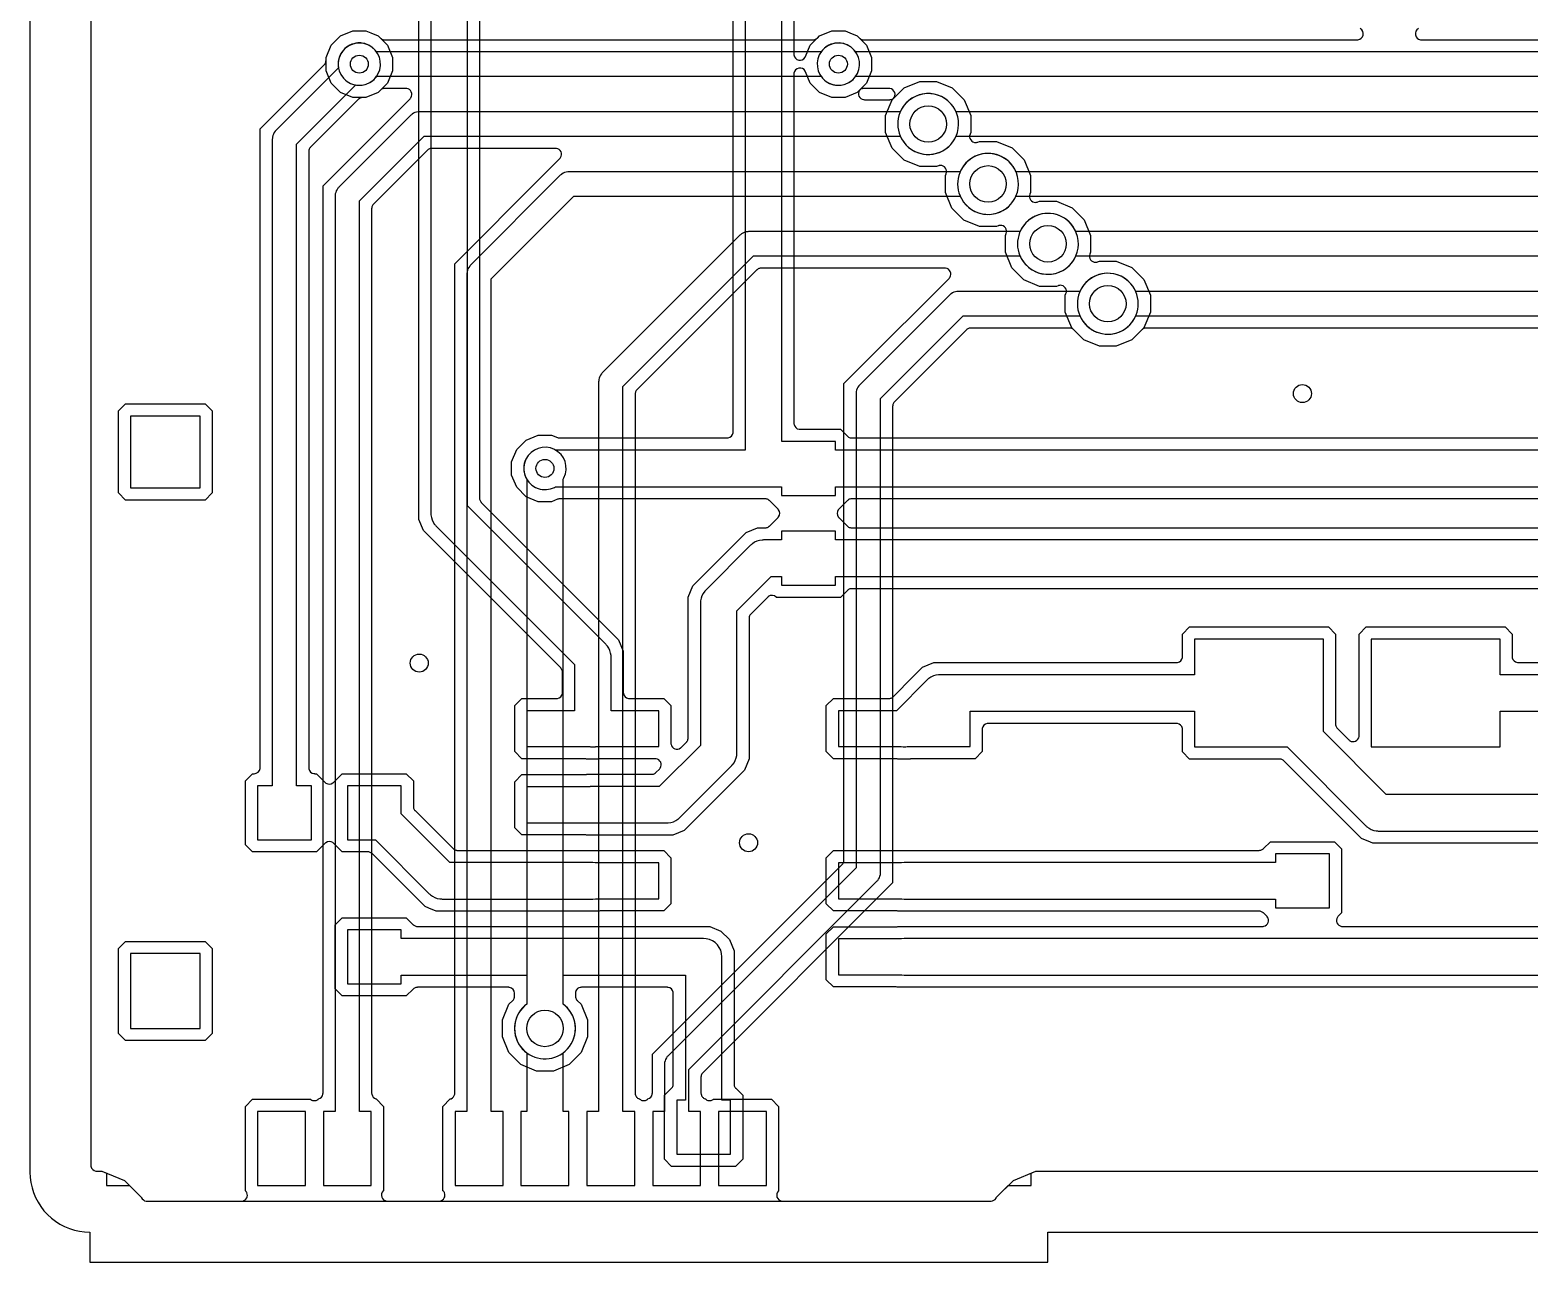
# Model space of a CAD drawing. Header units: millimetres. Extents: x -1 to 70, y 0 to 114.
# Drawn here: x 0 to 25.03, y -0.5 to 20.07 of the extents above; entities that cross this region are included whole.
import ezdxf

# ---------------------------------------------------------------- set-up
doc = ezdxf.new("R2010")
doc.units = ezdxf.units.MM

msp = doc.modelspace()

# ---------------------------------------------------------------- linework, layer by layer
at = {"layer": '16_copper'}
for points in [[(6.695, 75), (6.695, 12), (6.696, 11.988), (6.696, 11.976, 0.144215), (6.758, 11.815), (6.765, 11.807, 0.015626), (6.777, 11.793), (6.784, 11.784), (9.095, 9.474), (9.095, 8.705), (8.3, 8.705), (8.3, 8.105), (9.349, 8.105), (9.358, 8.103, 0.071736), (9.445, 8.104), (9.452, 8.105), (10.5, 8.105), (10.5, 8.705), (9.705, 8.705), (9.705, 9.6), (9.704, 9.612), (9.704, 9.624, 0.144215), (9.642, 9.785), (9.635, 9.793, 0.015626), (9.623, 9.807), (9.616, 9.816), (7.305, 12.126), (7.305, 74.695)], [(11.945, 70.5), (11.945, 21.178), (11.933, 21.157, 0.233164), (11.933, 20.843), (11.945, 20.822), (11.945, 13.055), (8.778, 13.055), (8.757, 13.067, 1), (8.443, 12.433), (8.486, 12.415, 0.198911), (8.757, 12.433), (8.778, 12.445), (12.55, 12.445), (12.55, 12.3), (13.45, 12.3), (13.45, 12.445), (33, 12.445)], [(32.874, 13.055), (13.45, 13.055), (13.45, 13.2), (12.555, 13.2), (12.555, 20.822), (12.567, 20.843, 0.233164), (12.567, 21.157), (12.555, 21.178), (12.555, 70.5)], [(35.498, 10.742), (13.721, 10.742), (13.714, 10.741), (13.706, 10.741, 0.125733), (13.661, 10.722), (13.654, 10.716), (13.653, 10.715), (13.652, 10.714), (13.65, 10.713), (13.534, 10.597), (12.466, 10.597), (12.461, 10.601, 0.373899), (12.33, 10.611), (12.327, 10.607, 0.009764), (12.324, 10.605), (12.32, 10.601), (12.037, 10.319), (12.033, 10.313), (12.028, 10.308, 0.125734), (12.009, 10.262), (12.008, 10.254), (12.008, 10.252), (12.008, 10.25), (12.008, 10.248), (12.008, 7.899), (11.931, 7.712), (10.923, 6.704), (10.736, 6.627), (9.296, 6.627), (9.293, 6.628), (9.282, 6.631), (9.282, 6.631), (9.281, 6.631), (9.267, 6.632), (8.216, 6.632), (8.097, 6.751), (8.097, 7.519), (8.216, 7.638), (9.267, 7.638), (9.268, 7.638), (9.268, 7.638, 0.059816), (9.293, 7.641), (9.297, 7.643), (10.383, 7.643), (10.39, 7.644), (10.398, 7.644, 0.125735), (10.443, 7.663), (10.45, 7.669), (10.451, 7.67), (10.452, 7.671), (10.454, 7.672), (10.513, 7.731), (10.519, 7.74), (10.526, 7.748, 0.546726), (10.456, 7.901), (10.454, 7.901), (10.452, 7.901), (10.45, 7.901), (10.442, 7.902), (9.533, 7.902), (9.532, 7.902), (9.532, 7.902, 0.059816), (9.507, 7.899), (9.503, 7.897), (9.296, 7.897), (9.293, 7.898), (9.282, 7.901), (9.282, 7.901), (9.281, 7.901), (9.267, 7.902), (8.216, 7.902), (8.097, 8.021), (8.097, 8.789), (8.216, 8.908), (8.792, 8.908), (8.801, 8.909), (8.81, 8.91, 0.323309), (8.891, 8.994), (8.891, 8.999, 0.009671), (8.892, 9.003), (8.892, 9.008), (8.892, 9.348), (8.891, 9.355), (8.891, 9.363, 0.125733), (8.872, 9.408), (8.866, 9.415), (8.865, 9.416), (8.864, 9.417), (8.863, 9.419), (6.569, 11.712), (6.492, 11.899), (6.492, 63.95)], [(7.508, 63.95), (7.508, 12.252), (7.509, 12.245), (7.509, 12.237, 0.125733), (7.528, 12.192), (7.534, 12.185), (7.535, 12.184), (7.536, 12.183), (7.537, 12.181), (9.831, 9.888), (9.908, 9.701), (9.908, 9.008), (9.909, 8.999), (9.91, 8.99, 0.323309), (9.994, 8.909), (9.999, 8.909, 0.009671), (10.003, 8.909), (10.008, 8.908), (10.584, 8.908), (10.703, 8.789), (10.703, 8.163), (10.705, 8.152), (10.706, 8.142, 0.54672), (10.863, 8.083), (10.865, 8.085), (10.866, 8.085), (10.868, 8.087), (10.874, 8.092), (10.963, 8.181), (10.967, 8.187), (10.972, 8.192, 0.125734), (10.991, 8.238), (10.992, 8.246), (10.992, 8.248), (10.992, 8.25), (10.992, 8.252), (10.992, 10.601), (11.069, 10.788), (11.962, 11.681), (12.149, 11.758), (12.279, 11.758), (12.286, 11.759), (12.294, 11.759, 0.125741), (12.339, 11.778), (12.346, 11.784), (12.347, 11.785), (12.348, 11.786), (12.35, 11.787), (12.492, 11.929), (12.497, 11.936), (12.503, 11.943, 0.323312), (12.501, 12.06), (12.498, 12.064, 0.009752), (12.495, 12.067), (12.492, 12.071), (12.35, 12.213), (12.344, 12.217), (12.339, 12.222, 0.125734), (12.293, 12.241), (12.285, 12.242), (12.283, 12.242), (12.282, 12.242), (12.279, 12.242), (8.847, 12.242), (8.847, 12.242), (8.847, 12.242, 0.062622), (8.822, 12.239), (8.809, 12.234), (8.711, 12.194), (8.489, 12.194), (8.285, 12.278), (8.128, 12.435), (8.044, 12.639), (8.044, 12.861), (8.128, 13.065), (8.285, 13.222), (8.489, 13.306), (8.711, 13.306), (8.809, 13.266), (8.809, 13.266), (8.809, 13.265), (8.822, 13.262), (8.833, 13.259), (8.833, 13.259), (8.833, 13.259), (8.847, 13.258), (11.642, 13.258), (11.651, 13.259), (11.66, 13.26, 0.323309), (11.741, 13.344), (11.741, 13.349, 0.009671), (11.742, 13.353), (11.742, 13.358), (11.742, 20.753)], [(1.016, 21.272), (1.016, 1.116), (1.017, 1.107), (1.018, 1.098, 0.323309), (1.102, 1.017), (1.107, 1.017, 0.009671), (1.111, 1.016), (1.116, 1.016), (1.202, 1.016), (1.576, 0.861), (1.862, 0.575), (1.862, 0.574, 0.255512), (1.939, 0.517), (1.953, 0.516), (16.047, 0.516), (16.049, 0.516), (16.051, 0.516, 0.227831), (16.133, 0.565), (16.138, 0.575), (16.424, 0.861), (16.798, 1.016), (32.402, 1.016)], [(12.758, 20.753), (12.758, 19.665), (12.759, 19.66), (12.759, 19.655, 0.722103), (12.944, 19.615), (12.95, 19.627), (13.028, 19.815), (13.185, 19.972), (13.389, 20.056), (13.611, 20.056), (13.69, 20.023), (13.69, 20.023), (13.69, 20.023), (13.815, 19.972), (13.851, 19.936, 0.162863), (13.908, 19.907), (13.916, 19.907), (13.918, 19.906), (13.92, 19.907), (13.922, 19.906), (22.165, 19.906), (22.171, 19.907), (22.176, 19.907, 0.722103), (22.216, 20.093)], [(23.187, 20.094, 0.722103), (23.221, 19.907), (23.235, 19.906), (27.79, 19.906)], [(27.916, 19.703), (13.789, 19.703), (13.766, 19.733, 1), (13.234, 19.267), (13.267, 19.234, 0.198913), (13.523, 19.147), (13.569, 19.153, 0.1651), (13.766, 19.267), (13.789, 19.297), (28, 19.297)], [(28.168, 15.094), (18.641, 15.094), (18.634, 15.093), (18.626, 15.093, 0.125733), (18.581, 15.073), (18.574, 15.068), (18.573, 15.067), (18.572, 15.066), (18.57, 15.064), (18.403, 14.897), (18.141, 14.789), (17.859, 14.789), (17.597, 14.897), (17.397, 15.097), (17.289, 15.359), (17.289, 15.641), (17.301, 15.67, 0.546734), (17.204, 15.808), (17.194, 15.806), (17.183, 15.805), (17.181, 15.804), (17.18, 15.804), (17.178, 15.803), (17.17, 15.801), (17.141, 15.789), (16.859, 15.789), (16.597, 15.897), (16.397, 16.097), (16.289, 16.359), (16.289, 16.641), (16.301, 16.67, 0.546722), (16.204, 16.808), (16.194, 16.806), (16.183, 16.805), (16.181, 16.804), (16.18, 16.804), (16.178, 16.803), (16.17, 16.801), (16.141, 16.789), (15.859, 16.789), (15.597, 16.897), (15.397, 17.097), (15.289, 17.359), (15.289, 17.641), (15.301, 17.67, 0.546723), (15.204, 17.808), (15.194, 17.806), (15.183, 17.805), (15.181, 17.804), (15.18, 17.804), (15.178, 17.803), (15.17, 17.801), (15.141, 17.789), (14.859, 17.789), (14.597, 17.897), (14.397, 18.097), (14.289, 18.359), (14.289, 18.641), (14.397, 18.903), (14.417, 18.923, 0.61883), (14.36, 19.093), (14.358, 19.093), (14.357, 19.093), (14.355, 19.093), (14.346, 19.094), (13.922, 19.094), (13.915, 19.093), (13.907, 19.093, 0.125736), (13.862, 19.073), (13.855, 19.068), (13.854, 19.067), (13.853, 19.066), (13.851, 19.064), (13.815, 19.028), (13.611, 18.944), (13.389, 18.944), (13.185, 19.028), (13.028, 19.185), (12.95, 19.373), (12.948, 19.378), (12.946, 19.383, 0.722103), (12.759, 19.349), (12.758, 19.335), (12.758, 13.503), (12.759, 13.494), (12.76, 13.485, 0.323309), (12.844, 13.404), (12.849, 13.404, 0.009671), (12.853, 13.404), (12.858, 13.403), (13.534, 13.403), (13.65, 13.287), (13.656, 13.283), (13.661, 13.278, 0.125734), (13.707, 13.259), (13.715, 13.258), (13.717, 13.258), (13.718, 13.258), (13.721, 13.258), (32.748, 13.258)], [(27.916, 18.703), (15.466, 18.703), (15.445, 18.746, 1), (14.555, 18.254), (14.585, 18.206, 0.257952), (15.029, 17.992), (15.085, 17.998, 0.228243), (15.445, 18.254), (15.466, 18.297), (28, 18.297)], [(27.916, 17.703), (16.466, 17.703), (16.445, 17.746, 1), (15.555, 17.254), (15.585, 17.206, 0.257952), (16.029, 16.992), (16.085, 16.998, 0.228243), (16.445, 17.254), (16.466, 17.297), (28, 17.297)], [(27.916, 16.703), (17.466, 16.703), (17.445, 16.746, 1), (16.555, 16.254), (16.585, 16.206, 0.257952), (17.029, 15.992), (17.085, 15.998, 0.228243), (17.445, 16.254), (17.466, 16.297), (28, 16.297)], [(27.916, 15.703), (18.466, 15.703), (18.445, 15.746, 1), (17.555, 15.254), (17.585, 15.206, 0.257952), (18.029, 14.992), (18.085, 14.998, 0.228243), (18.445, 15.254), (18.466, 15.297), (28, 15.297)], [(33.101, 12.242), (13.721, 12.242), (13.714, 12.241), (13.706, 12.241, 0.125733), (13.661, 12.222), (13.654, 12.216), (13.653, 12.215), (13.652, 12.214), (13.65, 12.213), (13.508, 12.071), (13.503, 12.064), (13.497, 12.057, 0.32331), (13.499, 11.94), (13.502, 11.936, 0.009764), (13.505, 11.933), (13.508, 11.929), (13.65, 11.787), (13.656, 11.783), (13.661, 11.778, 0.125734), (13.707, 11.759), (13.715, 11.758), (13.717, 11.758), (13.718, 11.758), (13.721, 11.758), (40.851, 11.758)], [(40.75, 11.555), (13.45, 11.555), (13.45, 11.7), (12.55, 11.7), (12.55, 11.555), (12.25, 11.555), (12.238, 11.554), (12.226, 11.554, 0.144215), (12.065, 11.492), (12.057, 11.485, 0.015626), (12.043, 11.473), (12.034, 11.466), (11.284, 10.716), (11.277, 10.706), (11.268, 10.698, 0.144213), (11.198, 10.541), (11.197, 10.53, 0.015609), (11.196, 10.511), (11.195, 10.5), (11.195, 8.126), (10.509, 7.44), (9.4, 7.44), (9.356, 7.437), (9.349, 7.435), (8.3, 7.435), (8.3, 6.835), (9.349, 6.835), (9.359, 6.833), (9.4, 6.83), (10.635, 6.83), (10.647, 6.831), (10.659, 6.831, 0.144215), (10.82, 6.893), (10.828, 6.9, 0.015626), (10.842, 6.912), (10.851, 6.919), (11.716, 7.784), (11.723, 7.794), (11.732, 7.802, 0.144213), (11.802, 7.959), (11.803, 7.97, 0.015609), (11.804, 7.989), (11.805, 8), (11.805, 10.374), (12.376, 10.945), (12.55, 10.945), (12.55, 10.8), (13.45, 10.8), (13.45, 10.945), (35.624, 10.945)], [(31.532, 6.492), (22.424, 6.492), (22.384, 6.508), (22.384, 6.508), (22.237, 6.569), (22.08, 6.726), (22.08, 6.726), (20.939, 7.868), (20.933, 7.872), (20.928, 7.877, 0.125734), (20.882, 7.896), (20.874, 7.896), (20.872, 7.897), (20.871, 7.897), (20.868, 7.897), (19.366, 7.897), (19.247, 8.016), (19.247, 8.392), (19.246, 8.401), (19.245, 8.41, 0.323309), (19.161, 8.491), (19.156, 8.491, 0.009671), (19.152, 8.492), (19.147, 8.492), (16.003, 8.492), (15.994, 8.491), (15.985, 8.49, 0.323309), (15.904, 8.406), (15.904, 8.401, 0.009671), (15.904, 8.397), (15.903, 8.392), (15.903, 8.021), (15.784, 7.902), (14.733, 7.902), (14.732, 7.902), (14.732, 7.902, 0.059816), (14.707, 7.899), (14.703, 7.897), (14.496, 7.897), (14.493, 7.898), (14.482, 7.901), (14.482, 7.901), (14.481, 7.901), (14.467, 7.902), (13.416, 7.902), (13.297, 8.021), (13.297, 8.789), (13.416, 8.908), (14.343, 8.908), (14.351, 8.909), (14.358, 8.909, 0.125738), (14.404, 8.928), (14.41, 8.934), (14.412, 8.935), (14.412, 8.936), (14.414, 8.937), (14.75, 9.274), (14.75, 9.274), (14.907, 9.431), (15.094, 9.508), (19.147, 9.508), (19.156, 9.509), (19.165, 9.51, 0.323309), (19.246, 9.594), (19.246, 9.599, 0.009671), (19.246, 9.603), (19.247, 9.608), (19.247, 9.984), (19.366, 10.103), (21.684, 10.103), (21.803, 9.984), (21.803, 8.482), (21.804, 8.474), (21.804, 8.467, 0.125733), (21.823, 8.421), (21.829, 8.415), (21.83, 8.413), (21.831, 8.413), (21.832, 8.411), (22.026, 8.217), (22.035, 8.211), (22.043, 8.204, 0.546726), (22.196, 8.274), (22.196, 8.276), (22.196, 8.278), (22.196, 8.28), (22.197, 8.288), (22.197, 9.984), (22.316, 10.103), (24.634, 10.103), (24.753, 9.984), (24.753, 9.608), (24.754, 9.599), (24.755, 9.59, 0.323309), (24.839, 9.509), (24.844, 9.509, 0.009671), (24.848, 9.508), (24.853, 9.508), (32.741, 9.508)], [(47.624, 7.305), (22.651, 7.305), (21.6, 8.356), (21.6, 9.9), (19.45, 9.9), (19.45, 9.305), (15.195, 9.305), (15.183, 9.304), (15.171, 9.304, 0.144215), (15.01, 9.242), (15.002, 9.235, 0.015626), (14.988, 9.223), (14.979, 9.216), (14.469, 8.705), (13.5, 8.705), (13.5, 8.105), (14.55, 8.105), (14.58, 8.101), (14.624, 8.101), (14.649, 8.105), (15.7, 8.105), (15.7, 8.695), (19.45, 8.695), (19.45, 8.1), (20.994, 8.1), (22.309, 6.784), (22.319, 6.777), (22.327, 6.768, 0.144213), (22.484, 6.698), (22.495, 6.697, 0.015609), (22.514, 6.696), (22.525, 6.695), (47.75, 6.695)], [(30.696, 4.087), (14.496, 4.087), (14.493, 4.088), (14.482, 4.091), (14.482, 4.091), (14.481, 4.091), (14.467, 4.092), (13.416, 4.092), (13.297, 4.211), (13.297, 4.979), (13.416, 5.098), (14.467, 5.098), (14.468, 5.098), (14.468, 5.098, 0.059816), (14.493, 5.101), (14.497, 5.103), (20.583, 5.103), (20.594, 5.104), (20.605, 5.105, 0.546728), (20.663, 5.263), (20.662, 5.265), (20.661, 5.266), (20.659, 5.267), (20.654, 5.274), (20.6, 5.328), (20.594, 5.332), (20.589, 5.337, 0.125734), (20.543, 5.356), (20.535, 5.357), (20.533, 5.357), (20.532, 5.357), (20.529, 5.357), (14.496, 5.357), (14.493, 5.358), (14.482, 5.361), (14.482, 5.361), (14.481, 5.361), (14.467, 5.362), (13.416, 5.362), (13.297, 5.481), (13.297, 6.249), (13.416, 6.368), (14.467, 6.368), (14.468, 6.368), (14.468, 6.368, 0.059816), (14.493, 6.371), (14.497, 6.373), (20.529, 6.373), (20.536, 6.374), (20.544, 6.374, 0.125733), (20.589, 6.393), (20.596, 6.399), (20.597, 6.4), (20.598, 6.401), (20.6, 6.402), (20.716, 6.518), (21.784, 6.518), (21.903, 6.399), (21.903, 5.331), (21.846, 5.274), (21.839, 5.265), (21.833, 5.257, 0.546726), (21.903, 5.104), (21.905, 5.104), (21.906, 5.104), (21.908, 5.104), (21.917, 5.103), (30.343, 5.103)]]:
    msp.add_lwpolyline(points, format="xyb", dxfattribs=at)
for points in [[(6.784, 5.357), (6.66, 5.408), (6.66, 5.408), (6.597, 5.434), (5.714, 6.318), (5.708, 6.322), (5.703, 6.327, 0.125734), (5.657, 6.346), (5.649, 6.346), (5.647, 6.347), (5.646, 6.347), (5.643, 6.347), (5.216, 6.347), (5.071, 6.492), (5.064, 6.497), (5.057, 6.503, 0.323312), (4.94, 6.501), (4.936, 6.498, 0.009752), (4.933, 6.495), (4.929, 6.492), (4.784, 6.347), (3.716, 6.347), (3.597, 6.466), (3.597, 7.534), (3.716, 7.653), (3.744, 7.653, 0.373881), (3.843, 7.739), (3.843, 7.744, 0.009671), (3.843, 7.748), (3.844, 7.753), (3.844, 18.418), (4.914, 19.489), (4.919, 19.495), (4.924, 19.5, 0.125734), (4.943, 19.546), (4.943, 19.554), (4.944, 19.556), (4.943, 19.557), (4.944, 19.56), (4.944, 19.611), (5.028, 19.815), (5.185, 19.972), (5.389, 20.056), (5.611, 20.056), (5.69, 20.023), (5.69, 20.023), (5.69, 20.023), (5.815, 19.972), (5.972, 19.815), (6.056, 19.611), (6.056, 19.389), (5.972, 19.185), (5.815, 19.028), (5.611, 18.944), (5.56, 18.944, 0.162857), (5.5, 18.923), (5.493, 18.918), (5.492, 18.917), (5.491, 18.916), (5.489, 18.914), (4.686, 18.111), (4.681, 18.105), (4.676, 18.1, 0.125734), (4.657, 18.054), (4.657, 18.046), (4.656, 18.044), (4.657, 18.043), (4.656, 18.04), (4.656, 7.753), (4.658, 7.744), (4.658, 7.735, 0.323309), (4.742, 7.654), (4.748, 7.654), (4.749, 7.653), (4.751, 7.654), (4.756, 7.653), (4.784, 7.653), (4.929, 7.508), (4.936, 7.503), (4.943, 7.497, 0.323317), (5.06, 7.499), (5.064, 7.502, 0.009764), (5.067, 7.505), (5.071, 7.508), (5.216, 7.653), (6.284, 7.653), (6.403, 7.534), (6.403, 7.107), (6.404, 7.099), (6.404, 7.092, 0.125733), (6.423, 7.046), (6.429, 7.04), (6.43, 7.038), (6.431, 7.038), (6.432, 7.036), (7.066, 6.402), (7.072, 6.398), (7.077, 6.393, 0.125734), (7.123, 6.374), (7.131, 6.373), (7.133, 6.373), (7.135, 6.373), (7.137, 6.373), (9.504, 6.373), (9.507, 6.372), (9.518, 6.369), (9.518, 6.369), (9.519, 6.369), (9.533, 6.368), (10.584, 6.368), (10.703, 6.249), (10.703, 5.481), (10.584, 5.362), (9.533, 5.362), (9.532, 5.362), (9.532, 5.362, 0.059816), (9.507, 5.359), (9.503, 5.357)], [(4.7, 7.45), (4.453, 7.45), (4.453, 18.166), (5.439, 19.152), (5.477, 19.147, 1), (5.523, 19.853), (5.477, 19.853, 0.414214), (5.147, 19.477), (5.152, 19.439), (4.106, 18.394), (4.1, 18.386), (4.093, 18.379, 0.132344), (4.049, 18.282), (4.049, 18.274, 0.018059), (4.048, 18.259), (4.047, 18.25), (4.047, 7.45), (3.8, 7.45), (3.8, 6.55), (4.7, 6.55)], [(24.55, 8.695), (34, 8.695), (34.044, 8.698, 0.930834), (34, 9.305), (24.55, 9.305), (24.55, 9.9), (22.4, 9.9), (22.4, 8.1), (24.55, 8.1)], [(9.444, 5.563), (9.451, 5.565), (10.5, 5.565), (10.5, 6.165), (9.451, 6.165), (9.441, 6.167), (9.4, 6.17), (7.011, 6.17), (6.2, 6.981), (6.2, 7.45), (5.3, 7.45), (5.3, 6.55), (5.769, 6.55), (6.669, 5.649), (6.679, 5.642), (6.687, 5.633, 0.144213), (6.844, 5.563), (6.855, 5.562, 0.015609), (6.874, 5.561), (6.885, 5.56), (9.4, 5.56)], [(10.716, 1.097), (10.597, 1.216), (10.597, 2.284), (10.713, 2.4), (10.717, 2.406), (10.722, 2.411, 0.125734), (10.741, 2.457), (10.742, 2.465), (10.742, 2.467), (10.742, 2.468), (10.742, 2.471), (10.742, 3.987), (10.741, 3.996), (10.74, 4.005, 0.323309), (10.656, 4.086), (10.651, 4.086, 0.009671), (10.647, 4.087), (10.642, 4.087), (9.208, 4.087), (9.199, 4.086), (9.19, 4.085, 0.255516), (9.115, 4.025), (9.115, 4.022), (9.113, 4.018, 0.034603), (9.109, 4.001), (9.109, 3.996, 0.00771), (9.108, 3.992), (9.108, 3.987), (9.108, 3.939, 0.162857), (9.128, 3.879), (9.134, 3.873), (9.135, 3.871), (9.136, 3.87), (9.137, 3.869), (9.203, 3.803), (9.311, 3.541), (9.311, 3.259), (9.203, 2.997), (9.003, 2.797), (8.741, 2.689), (8.459, 2.689), (8.197, 2.797), (7.997, 2.997), (7.889, 3.259), (7.889, 3.541), (7.997, 3.803), (8.063, 3.869), (8.067, 3.874), (8.072, 3.879, 0.062622), (8.085, 3.901), (8.086, 3.906), (8.088, 3.911, 0.028004), (8.091, 3.925), (8.092, 3.934), (8.092, 3.936), (8.092, 3.937), (8.092, 3.939), (8.092, 3.987, 0.373881), (8.006, 4.086), (8.001, 4.086, 0.009671), (7.997, 4.087), (7.992, 4.087), (6.471, 4.087), (6.464, 4.086), (6.456, 4.086, 0.125738), (6.411, 4.067), (6.404, 4.061), (6.403, 4.06), (6.402, 4.059), (6.4, 4.058), (6.284, 3.942), (5.216, 3.942), (5.097, 4.061), (5.097, 5.129), (5.216, 5.248), (6.284, 5.248), (6.4, 5.132), (6.406, 5.128), (6.411, 5.123, 0.125734), (6.457, 5.104), (6.465, 5.103), (6.467, 5.103), (6.468, 5.103), (6.471, 5.103), (11.351, 5.103), (11.538, 5.026), (11.681, 4.883), (11.758, 4.696), (11.758, 2.471), (11.759, 2.464), (11.759, 2.456, 0.125733), (11.778, 2.411), (11.784, 2.404), (11.785, 2.403), (11.786, 2.402), (11.787, 2.4), (11.903, 2.284), (11.903, 1.216), (11.784, 1.097)], [(6.2, 5.045), (5.3, 5.045), (5.3, 4.145), (6.2, 4.145), (6.2, 4.29), (8.295, 4.29), (8.295, 3.807), (8.261, 3.779, 1), (8.939, 3.021), (8.979, 3.061, 0.414214), (8.939, 3.779), (8.905, 3.807), (8.905, 4.29), (10.945, 4.29), (10.945, 2.2), (10.8, 2.2), (10.8, 1.3), (11.7, 1.3), (11.7, 2.2), (11.555, 2.2), (11.555, 4.595), (11.555, 4.596), (11.555, 4.596, 0.374196), (11.291, 4.897), (11.25, 4.9), (6.2, 4.9)]]:
    msp.add_lwpolyline(points, format="xyb", close=True, dxfattribs=at)
msp.add_lwpolyline([(21.7, 6.315), (20.8, 6.315), (20.8, 6.17), (14.6, 6.17), (14.556, 6.167), (14.549, 6.165), (13.5, 6.165), (13.5, 5.565), (14.549, 5.565), (14.559, 5.563), (14.6, 5.56), (20.8, 5.56), (20.8, 5.415), (21.7, 5.415)], close=True, dxfattribs=at)
msp.add_lwpolyline([(30.469, 4.9), (14.6, 4.9), (14.556, 4.897), (14.549, 4.895), (13.5, 4.895), (13.5, 4.295), (14.549, 4.295), (14.559, 4.293), (14.6, 4.29), (30.595, 4.29)], dxfattribs=at)
at = {"layer": '1_copper'}
msp.add_lwpolyline([(1.016, 21.272), (1.016, 1.116), (1.017, 1.107), (1.018, 1.098, 0.323309), (1.102, 1.017), (1.107, 1.017, 0.009671), (1.111, 1.016), (1.116, 1.016), (1.202, 1.016), (1.28, 0.984), (1.28, 0.775), (1.662, 0.775), (1.862, 0.575), (1.862, 0.574, 0.255512), (1.939, 0.517), (1.953, 0.516), (3.53, 0.516), (3.541, 0.517), (3.552, 0.518, 0.468073), (3.622, 0.655), (3.622, 0.656), (3.621, 0.658, 0.041329), (3.61, 0.676), (3.609, 0.678), (3.608, 0.679), (3.606, 0.68), (3.601, 0.687), (3.597, 0.691), (3.597, 2.099), (3.716, 2.218), (4.686, 2.218), (4.686, 2.218), (4.693, 2.212, 0.143492), (4.747, 2.194), (4.756, 2.195), (4.764, 2.195), (4.768, 2.196), (4.771, 2.196), (4.78, 2.199), (4.789, 2.202, 0.050307), (4.81, 2.214), (4.814, 2.217, 0.008376), (4.817, 2.22), (4.819, 2.222, 0.302408), (4.893, 2.304), (4.893, 2.309, 0.009671), (4.893, 2.313), (4.894, 2.318), (4.894, 17.468), (6.064, 18.639), (6.064, 18.639), (6.348, 18.923), (6.355, 18.931), (6.362, 18.94, 0.546726), (6.291, 19.093), (6.289, 19.093), (6.288, 19.093), (6.286, 19.093), (6.277, 19.094), (5.922, 19.094), (5.915, 19.093), (5.907, 19.093, 0.125733), (5.862, 19.073), (5.855, 19.068), (5.854, 19.067), (5.853, 19.066), (5.851, 19.064), (5.815, 19.028), (5.611, 18.944), (5.389, 18.944), (5.185, 19.028), (5.028, 19.185), (4.944, 19.389), (4.944, 19.611), (5.028, 19.815), (5.185, 19.972), (5.389, 20.056), (5.611, 20.056), (5.69, 20.023), (5.69, 20.023), (5.69, 20.023), (5.815, 19.972), (5.851, 19.936, 0.162857), (5.908, 19.907), (5.916, 19.907), (5.918, 19.906), (5.92, 19.907), (5.922, 19.906), (13.078, 19.906), (13.085, 19.907), (13.093, 19.907, 0.125733), (13.138, 19.927), (13.145, 19.932), (13.146, 19.933), (13.147, 19.934), (13.149, 19.936), (13.185, 19.972), (13.389, 20.056), (13.611, 20.056), (13.69, 20.023), (13.69, 20.023), (13.69, 20.023), (13.815, 19.972), (13.972, 19.815), (14.056, 19.611), (14.056, 19.389), (13.972, 19.185), (13.864, 19.077), (13.857, 19.069), (13.851, 19.06, 0.546726), (13.921, 18.907), (13.923, 18.907), (13.924, 18.907), (13.926, 18.907), (13.935, 18.906), (14.359, 18.906), (14.366, 18.907), (14.374, 18.907, 0.125733), (14.419, 18.927), (14.426, 18.932), (14.427, 18.933), (14.428, 18.934), (14.43, 18.936), (14.597, 19.103), (14.859, 19.211), (15.141, 19.211), (15.403, 19.103), (15.603, 18.903), (15.711, 18.641), (15.711, 18.359), (15.699, 18.33, 0.546722), (15.796, 18.192), (15.806, 18.194), (15.817, 18.195), (15.819, 18.196), (15.82, 18.196), (15.822, 18.197), (15.83, 18.199), (15.859, 18.211), (16.141, 18.211), (16.403, 18.103), (16.603, 17.903), (16.711, 17.641), (16.711, 17.359), (16.699, 17.33, 0.546722), (16.796, 17.192), (16.806, 17.194), (16.817, 17.195), (16.819, 17.196), (16.82, 17.196), (16.822, 17.197), (16.83, 17.199), (16.859, 17.211), (17.141, 17.211), (17.403, 17.103), (17.603, 16.903), (17.711, 16.641), (17.711, 16.359), (17.699, 16.33, 0.546721), (17.796, 16.192), (17.806, 16.194), (17.817, 16.195), (17.819, 16.196), (17.82, 16.196), (17.822, 16.197), (17.83, 16.199), (17.859, 16.211), (18.141, 16.211), (18.403, 16.103), (18.603, 15.903), (18.711, 15.641), (18.711, 15.359), (18.603, 15.097), (18.403, 14.897), (18.141, 14.789), (17.859, 14.789), (17.597, 14.897), (17.43, 15.064), (17.424, 15.069), (17.419, 15.074, 0.125734), (17.373, 15.093), (17.365, 15.093), (17.363, 15.094), (17.362, 15.093), (17.359, 15.094), (15.71, 15.094), (15.703, 15.093), (15.695, 15.093, 0.125733), (15.65, 15.073), (15.643, 15.068), (15.642, 15.067), (15.641, 15.066), (15.639, 15.064), (14.436, 13.861), (14.431, 13.855), (14.426, 13.85, 0.125734), (14.407, 13.804), (14.407, 13.796), (14.406, 13.794), (14.407, 13.793), (14.406, 13.79), (14.406, 5.832), (11.236, 2.661), (11.231, 2.655), (11.226, 2.65, 0.125734), (11.207, 2.604), (11.207, 2.596), (11.206, 2.594), (11.207, 2.593), (11.206, 2.59), (11.206, 2.318), (11.208, 2.309), (11.208, 2.3, 0.114073), (11.231, 2.253), (11.233, 2.25), (11.24, 2.244), (11.247, 2.238, 0.064836), (11.275, 2.223), (11.28, 2.222), (11.286, 2.218), (11.293, 2.212, 0.143492), (11.347, 2.194), (11.356, 2.195), (11.365, 2.195, 0.103029), (11.41, 2.214), (11.414, 2.217), (11.415, 2.218), (12.384, 2.218), (12.503, 2.099), (12.503, 0.691), (12.499, 0.687, 0.61883), (12.556, 0.517), (12.558, 0.517), (12.559, 0.517), (12.561, 0.517), (12.57, 0.516), (16.047, 0.516), (16.049, 0.516), (16.051, 0.516, 0.227831), (16.133, 0.565), (16.138, 0.575), (16.338, 0.775), (16.72, 0.775), (16.72, 0.984), (16.798, 1.016), (32.402, 1.016)], format="xyb", dxfattribs=at)
for points in [[(5.569, 19.153, 0.1651), (5.766, 19.267), (5.789, 19.297), (13.211, 19.297), (13.234, 19.267, 1), (13.766, 19.733), (13.733, 19.766, 0.414214), (13.234, 19.733), (13.211, 19.703), (5.789, 19.703), (5.766, 19.733, 1), (5.234, 19.267), (5.267, 19.234, 0.198913), (5.523, 19.147)], [(5.7, 2.015), (5.503, 2.015), (5.503, 17.216), (6.584, 18.297), (14.534, 18.297), (14.555, 18.254, 1), (15.445, 18.746), (15.415, 18.794, 0.55268), (14.555, 18.746), (14.534, 18.703), (6.5, 18.703), (6.49, 18.702), (6.48, 18.702, 0.132342), (6.381, 18.665), (6.375, 18.659, 0.018024), (6.363, 18.65), (6.356, 18.644), (5.156, 17.444), (5.15, 17.436), (5.143, 17.429, 0.132344), (5.099, 17.332), (5.099, 17.324, 0.018059), (5.098, 17.309), (5.097, 17.3), (5.097, 2.015), (4.9, 2.015), (4.9, 0.775), (5.7, 0.775)], [(6.841, 0.517), (6.852, 0.518, 0.468073), (6.922, 0.655), (6.922, 0.656), (6.921, 0.658, 0.041329), (6.91, 0.676), (6.909, 0.678), (6.908, 0.679), (6.906, 0.68), (6.901, 0.687), (6.897, 0.691), (6.897, 2.099), (7.019, 2.222), (7.027, 2.225), (7.035, 2.227, 0.255512), (7.093, 2.304), (7.093, 2.309, 0.009671), (7.093, 2.313), (7.094, 2.318), (7.094, 16.168), (8.564, 17.639), (8.564, 17.639), (8.848, 17.923), (8.855, 17.931), (8.862, 17.94, 0.546726), (8.791, 18.093), (8.789, 18.093), (8.788, 18.093), (8.786, 18.093), (8.777, 18.094), (6.71, 18.094), (6.703, 18.093), (6.695, 18.093, 0.125733), (6.65, 18.073), (6.643, 18.068), (6.642, 18.067), (6.641, 18.066), (6.639, 18.064), (5.736, 17.161), (5.731, 17.155), (5.726, 17.15, 0.125734), (5.707, 17.104), (5.707, 17.096), (5.706, 17.094), (5.707, 17.093), (5.706, 17.09), (5.706, 2.318), (5.708, 2.309), (5.708, 2.3, 0.236589), (5.775, 2.223), (5.78, 2.222), (5.903, 2.099), (5.903, 0.691), (5.899, 0.687, 0.61883), (5.956, 0.517), (5.958, 0.517), (5.959, 0.517), (5.961, 0.517), (5.97, 0.516), (6.83, 0.516)], [(7.9, 2.015), (7.703, 2.015), (7.703, 15.916), (9.084, 17.297), (15.534, 17.297), (15.555, 17.254, 1), (16.445, 17.746), (16.415, 17.794, 0.55268), (15.555, 17.746), (15.534, 17.703), (9, 17.703), (8.99, 17.702), (8.98, 17.702, 0.132342), (8.881, 17.665), (8.875, 17.659, 0.018024), (8.863, 17.65), (8.856, 17.644), (7.356, 16.144), (7.35, 16.136), (7.343, 16.129, 0.132344), (7.299, 16.032), (7.299, 16.024, 0.018059), (7.298, 16.009), (7.297, 16), (7.297, 2.015), (7.1, 2.015), (7.1, 0.775), (7.9, 0.775)], [(10.1, 2.015), (9.903, 2.015), (9.903, 14.116), (12.084, 16.297), (16.534, 16.297), (16.555, 16.254, 1), (17.445, 16.746), (17.415, 16.794, 0.55268), (16.555, 16.746), (16.534, 16.703), (12, 16.703), (11.99, 16.702), (11.98, 16.702, 0.132342), (11.881, 16.665), (11.875, 16.659, 0.018024), (11.863, 16.65), (11.856, 16.644), (9.556, 14.344), (9.55, 14.336), (9.543, 14.329, 0.132344), (9.499, 14.232), (9.499, 14.224, 0.018059), (9.498, 14.209), (9.497, 14.2), (9.497, 2.015), (9.3, 2.015), (9.3, 0.775), (10.1, 0.775)], [(10.256, 2.195), (10.264, 2.195), (10.268, 2.196), (10.271, 2.196), (10.28, 2.199), (10.289, 2.202, 0.050307), (10.31, 2.214), (10.314, 2.217, 0.008376), (10.317, 2.22), (10.319, 2.222, 0.302408), (10.393, 2.304), (10.393, 2.309, 0.009671), (10.393, 2.313), (10.394, 2.318), (10.394, 2.968), (13.564, 6.139), (13.569, 6.145), (13.574, 6.15, 0.125734), (13.593, 6.196), (13.593, 6.204), (13.594, 6.206), (13.593, 6.207), (13.594, 6.21), (13.594, 14.168), (13.861, 14.436), (15.348, 15.923), (15.355, 15.931), (15.362, 15.94, 0.546726), (15.291, 16.093), (15.289, 16.093), (15.288, 16.093), (15.286, 16.093), (15.277, 16.094), (12.21, 16.094), (12.203, 16.093), (12.195, 16.093, 0.125733), (12.15, 16.073), (12.143, 16.068), (12.142, 16.067), (12.141, 16.066), (12.139, 16.064), (10.136, 14.061), (10.131, 14.055), (10.126, 14.05, 0.125734), (10.107, 14.004), (10.107, 13.996), (10.106, 13.994), (10.107, 13.993), (10.106, 13.99), (10.106, 2.318), (10.108, 2.309), (10.108, 2.3, 0.114073), (10.131, 2.253), (10.133, 2.25), (10.14, 2.244), (10.147, 2.238, 0.064836), (10.175, 2.223), (10.18, 2.222), (10.186, 2.218), (10.193, 2.212, 0.143492), (10.247, 2.194)], [(11.2, 2.015), (11.003, 2.015), (11.003, 2.716), (14.144, 5.856), (14.15, 5.864), (14.157, 5.871, 0.132344), (14.201, 5.968), (14.201, 5.976, 0.018059), (14.202, 5.991), (14.203, 6), (14.203, 13.916), (15.584, 15.297), (17.534, 15.297), (17.555, 15.254, 1), (18.445, 15.746), (18.415, 15.794, 0.55268), (17.555, 15.746), (17.534, 15.703), (15.5, 15.703), (15.49, 15.702), (15.48, 15.702, 0.132342), (15.381, 15.665), (15.375, 15.659, 0.018024), (15.363, 15.65), (15.356, 15.644), (13.856, 14.144), (13.85, 14.136), (13.843, 14.129, 0.132344), (13.799, 14.032), (13.799, 14.024, 0.018059), (13.798, 14.009), (13.797, 14), (13.797, 6.084), (10.656, 2.944), (10.65, 2.936), (10.643, 2.929, 0.132344), (10.599, 2.832), (10.599, 2.824, 0.018059), (10.598, 2.809), (10.597, 2.8), (10.597, 2.015), (10.4, 2.015), (10.4, 0.775), (11.2, 0.775)], [(9, 2.015), (8.905, 2.015), (8.905, 2.993), (8.939, 3.021, 0.447472), (8.939, 3.779), (8.905, 3.807), (8.905, 12.572), (8.917, 12.593, 1), (8.283, 12.907), (8.265, 12.864, 0.198911), (8.283, 12.593), (8.295, 12.572), (8.295, 3.807), (8.261, 3.779, 0.447472), (8.261, 3.021), (8.295, 2.993), (8.295, 2.015), (8.2, 2.015), (8.2, 0.775), (9, 0.775)]]:
    msp.add_lwpolyline(points, format="xyb", close=True, dxfattribs=at)
for points in [[(1.596, 12.222), (1.477, 12.341), (1.477, 13.709), (1.596, 13.828), (2.924, 13.828), (3.043, 13.709), (3.043, 12.341), (2.924, 12.222)], [(2.84, 13.625), (1.68, 13.625), (1.68, 12.425), (2.84, 12.425)], [(1.596, 3.197), (1.477, 3.316), (1.477, 4.734), (1.596, 4.853), (2.924, 4.853), (3.043, 4.734), (3.043, 3.316), (2.924, 3.197)], [(2.84, 4.65), (1.68, 4.65), (1.68, 3.4), (2.84, 3.4)], [(4.6, 2.015), (3.8, 2.015), (3.8, 0.775), (4.6, 0.775)], [(12.3, 2.015), (11.5, 2.015), (11.5, 0.775), (12.3, 0.775)]]:
    msp.add_lwpolyline(points, close=True, dxfattribs=at)
at = {"layer": 'drills_via_1_16'}
for centre, radius in [((5.5, 19.5), 0.15), ((13.5, 19.5), 0.15), ((15, 18.5), 0.305), ((16, 17.5), 0.305), ((17, 16.5), 0.305), ((18, 15.5), 0.305), ((21.25, 14), 0.15), ((8.6, 12.75), 0.15), ((6.5, 9.5), 0.15), ((12, 6.5), 0.15), ((8.6, 3.4), 0.305)]:
    msp.add_circle(centre, radius, dxfattribs=at)
at = {"layer": 'outline'}
msp.add_lwpolyline([(0, 45.9), (0, 1), (0.004, 0.913), (0.015, 0.826), (0.034, 0.741), (0.06, 0.658), (0.094, 0.577), (0.134, 0.5), (0.181, 0.426), (0.234, 0.357), (0.293, 0.293), (0.357, 0.234), (0.426, 0.181), (0.5, 0.134), (0.577, 0.094), (0.658, 0.06), (0.741, 0.034), (0.826, 0.015), (0.913, 0.004), (1, 0), (1, -0.5), (17, -0.5), (17, 0), (35, 0)], dxfattribs=at)

doc.saveas('drawing.dxf')
